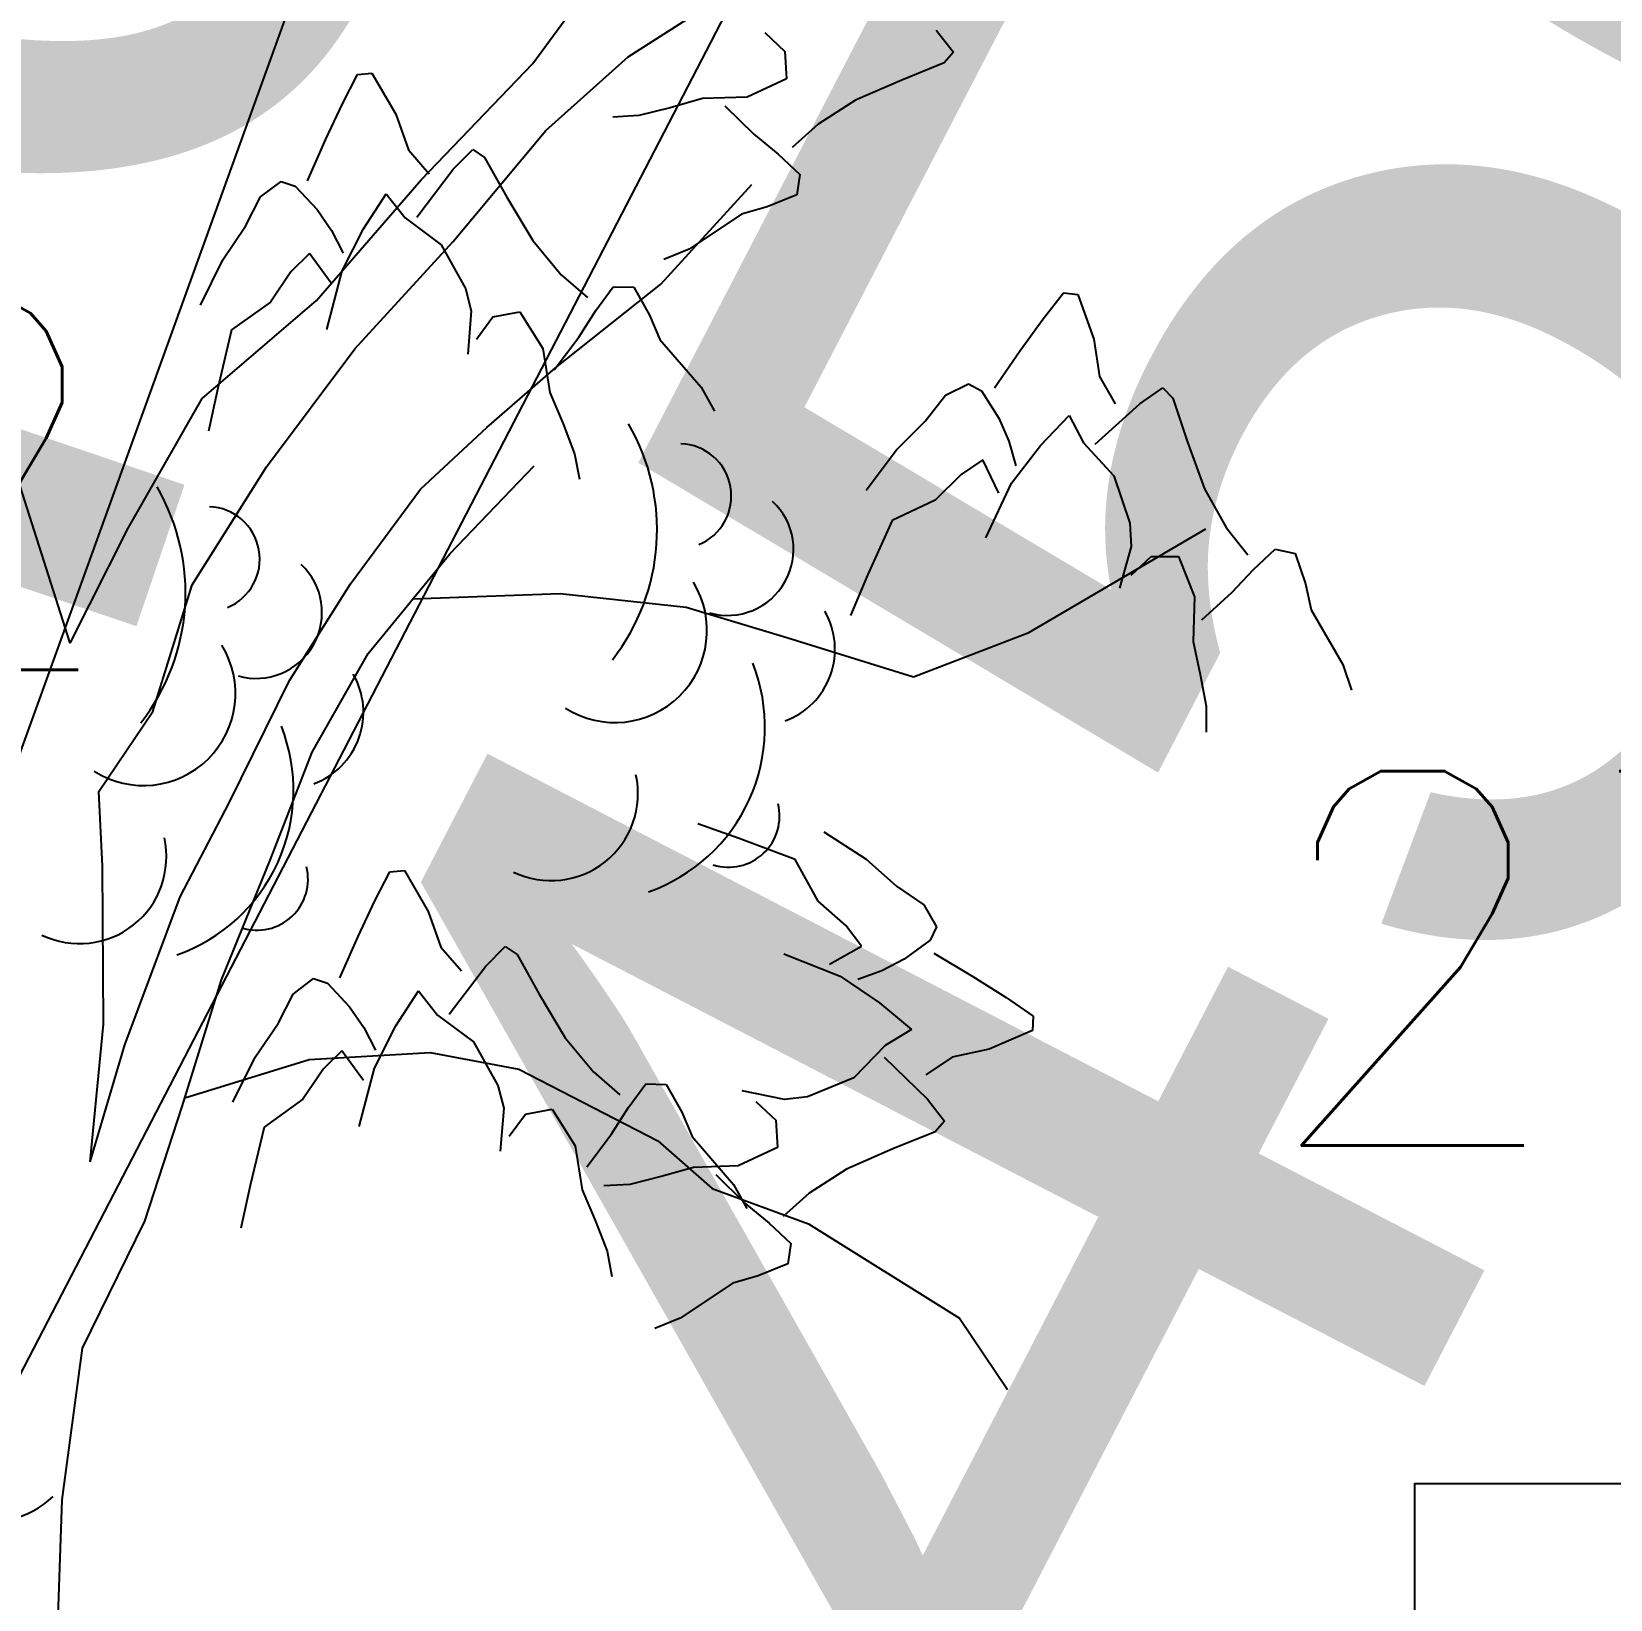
# Model space of a CAD drawing. Header units: millimetres. Extents: x 524954 to 526204, y 9523489 to 9524010.
# Drawn here: x 525415.301 to 525419.519, y 9523678.006 to 9523682.195 of the extents above; entities that cross this region are included whole.
import ezdxf
from ezdxf.enums import TextEntityAlignment as Align

# ---------------------------------------------------------------- set-up
doc = ezdxf.new("R2010")
doc.units = ezdxf.units.MM
doc.header["$PDMODE"] = 32
doc.header["$PDSIZE"] = 0.5
doc.linetypes.add('ACAD_ISO12W100', pattern=[21, 12, -3, 0, -3, 0, -3])
for name, color, linetype in [('Arbre', 34, 'ACAD_ISO12W100'), ("Route - Bretelle d'entrée - Textes - Tabulations", 5, 'Continuous'), ('Route - Bretelle de sortie - Construction', 7, 'Continuous'), ('Route - Bretelle de sortie - Textes - Arcs', 7, 'Continuous'), ('Route - Route de la corniche de Brazzaville - Textes - Arcs', 1, 'Continuous'), ('Signalisation', 7, 'Continuous'), ('TopoAlt', 3, 'Continuous'), ('TOPOJIS', 7, 'Continuous')]:
    doc.layers.add(name, color=color, linetype=linetype)
doc.styles.add('Affichages route', font='arial.ttf', dxfattribs={"height": 0.5})
doc.styles.add('Cotation', font='arial.ttf')
doc.styles.add('Simplex 1.0', font='Simplex.shx', dxfattribs={"width": 0.99, "height": 1})
doc.dimstyles.new('BRAZZAVILLE', dxfattribs={"dimtxt": 0.15, "dimasz": 0.2, "dimexe": 0.5, "dimexo": 0.5, "dimgap": 0.5, "dimtad": 0, "dimzin": 0, "dimdsep": 46, "dimtxsty": 'Cotation', "dimsah": 1, "dimcen": 0.1, "dimse1": 1, "dimse2": 1, "dimclrd": 1, "dimclre": 256, "dimclrt": 1, "dimaunit": 2, "dimazin": 0, "dimtfac": 1, "dimtdec": 4, "dimtofl": 0, "dimtmove": 0, "dimatfit": 1, "dimfxl": 1, "dimtolj": 1, "dimtzin": 0, "dimlwd": 0, "dimlwe": 0, "dimarcsym": 0})

# ---------------------------------------------------------------- blocks, each defined once
blk = doc.blocks.new('TCPOINT M')
at = {"layer": 'TopoAlt', "style": 'Simplex 1.0', "width": 0.99}
blk.add_attdef('ALT', (0.15, 0.15), '', height=1, dxfattribs=at)
blk = doc.blocks.new('v088')
at = {"linetype": 'Continuous'}
for p, q in [((1.3209, 7.0171), (1.4418, 7.1813)), ((1.5755, 7.0348), (1.778, 7.1634)), ((1.0227, 6.7061), (1.3209, 7.0171)), ((1.3557, 6.8374), (1.5755, 7.0348)), ((1.107, 6.54), (1.3557, 6.8374)), ((0.7433, 6.3831), (1.0227, 6.7061)), ((1.6628, 6.4272), (1.906, 6.6935)), ((0.8455, 6.2546), (1.107, 6.54)), ((1.3814, 6.2037), (1.6628, 6.4272)), ((0.4379, 6.1217), (0.7433, 6.3831)), ((0.6096, 5.9388), (0.8455, 6.2546)), ((1.1982, 6.0444), (1.3814, 6.2037)), ((0.2399, 5.7756), (0.4379, 6.1217)), ((1.0213, 5.879), (1.1982, 6.0444)), ((0.4109, 5.6237), (0.6096, 5.9388)), ((1.0995, 5.7065), (1.3247, 5.9413)), ((0.0846, 5.4676), (-0.0486, 5.8877)), ((0.8338, 5.6263), (1.0213, 5.879)), ((0.0846, 5.4676), (0.2399, 5.7756)), ((2.6462, 5.4963), (3.1193, 5.7735)), ((0.8812, 5.4407), (1.0995, 5.7065)), ((0.3061, 5.2857), (0.4109, 5.6237)), ((0.6713, 5.3679), (0.8338, 5.6263)), ((1.0006, 5.5861), (1.394, 5.6007)), ((1.394, 5.6007), (1.7306, 5.5642)), ((1.7306, 5.5642), (1.9997, 5.4827)), ((2.3377, 5.3779), (2.6462, 5.4963)), ((1.9997, 5.4827), (2.3377, 5.3779)), ((0.7312, 5.1764), (0.8812, 5.4407)), ((0.5102, 5.0412), (0.6713, 5.3679)), ((0.1613, 5.0712), (0.3061, 5.2857)), ((0.6191, 4.888), (0.7312, 5.1764)), ((0.1717, 4.8724), (0.1613, 5.0712)), ((0.3786, 4.7897), (0.5102, 5.0412)), ((0.1743, 4.4496), (0.1717, 4.8724)), ((0.489, 4.5681), (0.6191, 4.888)), ((0.2314, 4.3948), (0.3786, 4.7897)), ((0.3841, 4.2301), (0.489, 4.5681)), ((0.1384, 4.0819), (0.1743, 4.4496)), ((0.1384, 4.0819), (0.2314, 4.3948)), ((0.3911, 4.2526), (0.7235, 4.3553)), ((0.7235, 4.3553), (1.0465, 4.3745)), ((1.0465, 4.3745), (1.2838, 4.3297)), ((1.2838, 4.3297), (1.6547, 4.1385)), ((0.2848, 3.9233), (0.3841, 4.2301)), ((1.6547, 4.1385), (1.8004, 4.0109)), ((1.8004, 4.0109), (2.0573, 3.9168)), ((0.1177, 3.584), (0.2848, 3.9233)), ((2.0573, 3.9168), (2.4606, 3.664)), ((2.4606, 3.664), (2.589, 3.4739)), ((0.064, 3.1786), (0.1177, 3.584)), ((0.0445, 2.6247), (0.064, 3.1786))]:
    blk.add_line(p, q, dxfattribs=at)
at = {"color": 3, "linetype": 'Continuous'}
for p, q in [((1.9408, 7.0996), (1.9941, 7.049)), ((2.3991, 7.1055), (2.4452, 7.0467)), ((1.9941, 7.049), (1.9988, 6.9761)), ((2.4452, 7.0467), (2.4201, 7.0181)), ((2.4201, 7.0181), (2.3073, 6.9725)), ((0.8128, 6.9092), (0.8527, 6.9872)), ((0.8527, 6.9872), (0.8913, 6.9906)), ((0.8913, 6.9906), (0.9551, 6.8814)), ((1.9988, 6.9761), (1.8939, 6.9271)), ((2.3073, 6.9725), (2.1835, 6.9184)), ((1.7747, 6.9234), (1.6876, 6.8986)), ((1.8939, 6.9271), (1.7747, 6.9234)), ((2.1835, 6.9184), (2.0835, 6.8543)), ((0.7681, 6.8145), (0.8128, 6.9092)), ((0.9551, 6.8814), (0.9888, 6.786)), ((1.6041, 6.8779), (1.535, 6.8736)), ((1.6876, 6.8986), (1.6041, 6.8779)), ((1.8337, 6.904), (1.9118, 6.828)), ((2.0835, 6.8543), (2.0142, 6.7921)), ((0.7187, 6.7034), (0.7681, 6.8145)), ((1.9118, 6.828), (1.9768, 6.7743)), ((0.9888, 6.786), (1.0441, 6.7221)), ((1.1083, 6.7343), (1.1609, 6.7873)), ((1.1609, 6.7873), (1.1923, 6.7659)), ((1.1923, 6.7659), (1.2517, 6.6597)), ((1.9768, 6.7743), (2.0342, 6.7201)), ((1.0112, 6.6062), (1.1083, 6.7343)), ((2.0342, 6.7201), (2.0261, 6.6656)), ((0.5938, 6.6601), (0.6485, 6.7018)), ((0.6485, 6.7018), (0.6861, 6.6893)), ((0.6861, 6.6893), (0.7451, 6.6262)), ((0.8684, 6.5752), (0.9289, 6.6689)), ((0.9289, 6.6689), (0.9803, 6.6043)), ((2.0261, 6.6656), (1.9472, 6.6337)), ((0.5538, 6.582), (0.5938, 6.6601)), ((0.7451, 6.6262), (0.7831, 6.5707)), ((1.2517, 6.6597), (1.3207, 6.5436)), ((1.9472, 6.6337), (1.879, 6.6139)), ((0.4926, 6.4921), (0.5538, 6.582)), ((0.9803, 6.6043), (1.0762, 6.5324)), ((1.879, 6.6139), (1.7385, 6.5203)), ((0.7831, 6.5707), (0.8142, 6.5101)), ((0.8114, 6.4626), (0.8684, 6.5752)), ((1.3207, 6.5436), (1.3968, 6.4523)), ((0.7244, 6.5087), (0.6749, 6.4601)), ((0.7824, 6.4297), (0.7244, 6.5087)), ((1.0762, 6.5324), (1.1414, 6.4156)), ((1.7385, 6.5203), (1.6708, 6.4929)), ((0.4333, 6.3712), (0.4926, 6.4921)), ((0.6749, 6.4601), (0.6198, 6.3792)), ((0.7707, 6.306), (0.8114, 6.4626)), ((1.1414, 6.4156), (1.1567, 6.3559)), ((1.3968, 6.4523), (1.4671, 6.3913)), ((1.4894, 6.3564), (1.536, 6.4201)), ((1.536, 6.4201), (1.5911, 6.4188)), ((1.5911, 6.4188), (1.6326, 6.3444)), ((0.6198, 6.3792), (0.5164, 6.3047)), ((2.6849, 6.3343), (2.7388, 6.4036)), ((2.7388, 6.4036), (2.7772, 6.3997)), ((2.7772, 6.3997), (2.8196, 6.2805)), ((1.1567, 6.3559), (1.1472, 6.2405)), ((1.171, 6.2803), (1.2146, 6.3394)), ((1.2146, 6.3394), (1.2864, 6.3531)), ((1.2864, 6.3531), (1.3481, 6.2552)), ((1.4442, 6.2852), (1.4894, 6.3564)), ((1.6326, 6.3444), (1.6606, 6.2793)), ((2.6234, 6.2497), (2.6849, 6.3343)), ((0.5164, 6.3047), (0.4795, 6.1489)), ((1.3784, 6.1983), (1.4442, 6.2852)), ((1.3481, 6.2552), (1.3665, 6.1373)), ((1.6606, 6.2793), (1.771, 6.1515)), ((2.5541, 6.1497), (2.6234, 6.2497)), ((2.8196, 6.2805), (2.8349, 6.1805)), ((2.4234, 6.1305), (2.4849, 6.1612)), ((2.4849, 6.1612), (2.5195, 6.142)), ((2.8349, 6.1805), (2.8773, 6.1074)), ((0.4795, 6.1489), (0.4542, 6.0345)), ((1.3665, 6.1373), (1.4019, 6.054)), ((1.771, 6.1515), (1.8066, 6.0878)), ((2.3695, 6.0612), (2.4234, 6.1305)), ((2.5195, 6.142), (2.5657, 6.0689)), ((2.9427, 6.1074), (3.0042, 6.1497)), ((3.0042, 6.1497), (3.0311, 6.1228)), ((3.0311, 6.1228), (3.0696, 6.0074)), ((2.6772, 5.9958), (2.7542, 6.0766)), ((2.7542, 6.0766), (2.7926, 6.0035)), ((2.8234, 5.9997), (2.9427, 6.1074)), ((1.4019, 6.054), (1.4328, 5.9737)), ((2.2926, 5.9843), (2.3695, 6.0612)), ((2.5657, 6.0689), (2.5926, 6.0074)), ((2.5926, 6.0074), (2.6118, 5.942)), ((2.6003, 5.8958), (2.6772, 5.9958)), ((2.7926, 6.0035), (2.8734, 5.9151)), ((3.0696, 6.0074), (3.1158, 5.8804)), ((1.4328, 5.9737), (1.4458, 5.9057)), ((2.2118, 5.8766), (2.2926, 5.9843)), ((2.5234, 5.9574), (2.4657, 5.9189)), ((2.5657, 5.8689), (2.5234, 5.9574)), ((2.4657, 5.9189), (2.3964, 5.8497)), ((2.8734, 5.9151), (2.9157, 5.7881)), ((2.5311, 5.7497), (2.6003, 5.8958)), ((3.1158, 5.8804), (3.1734, 5.7766)), ((2.3964, 5.8497), (2.281, 5.7958)), ((2.281, 5.7958), (2.2156, 5.6496)), ((2.9157, 5.7881), (2.9196, 5.7266)), ((3.1734, 5.7766), (3.2311, 5.7035)), ((2.9196, 5.7266), (2.8888, 5.615)), ((2.9196, 5.6496), (2.9734, 5.6996)), ((2.9734, 5.6996), (3.0465, 5.6996)), ((3.0465, 5.6996), (3.0888, 5.5919)), ((3.2465, 5.665), (3.3042, 5.7189)), ((3.3042, 5.7189), (3.3581, 5.7073)), ((3.3581, 5.7073), (3.385, 5.6266)), ((3.1888, 5.6035), (3.2465, 5.665)), ((2.2156, 5.6496), (2.1695, 5.5419)), ((3.385, 5.6266), (3.4004, 5.5573)), ((3.0888, 5.5919), (3.085, 5.4727)), ((3.1081, 5.5304), (3.1888, 5.6035)), ((3.4004, 5.5573), (3.485, 5.4112)), ((3.085, 5.4727), (3.1042, 5.3842)), ((3.485, 5.4112), (3.5081, 5.3419)), ((3.1042, 5.3842), (3.1196, 5.2996)), ((3.1196, 5.2996), (3.1196, 5.2304)), ((1.8724, 4.9461), (1.762, 4.9854)), ((2.0224, 4.89), (1.8724, 4.9461)), ((2.0987, 4.9642), (2.2113, 4.8904)), ((0.8993, 4.7791), (0.9393, 4.8572)), ((0.9393, 4.8572), (0.9778, 4.8606)), ((0.9778, 4.8606), (1.0416, 4.7513)), ((2.0834, 4.7783), (2.0224, 4.89)), ((2.2113, 4.8904), (2.2929, 4.8185)), ((2.2929, 4.8185), (2.3654, 4.7691)), ((0.8546, 4.6845), (0.8993, 4.7791)), ((2.1569, 4.7135), (2.0834, 4.7783)), ((2.3654, 4.7691), (2.4, 4.7096)), ((1.0416, 4.7513), (1.0754, 4.656)), ((0.8053, 4.5733), (0.8546, 4.6845)), ((2.1989, 4.6584), (2.1569, 4.7135)), ((2.4, 4.7096), (2.383, 4.6739)), ((1.0754, 4.656), (1.1306, 4.592)), ((1.1948, 4.6042), (1.2474, 4.6573)), ((1.2474, 4.6573), (1.2789, 4.6359)), ((2.1133, 4.6106), (2.1989, 4.6584)), ((2.383, 4.6739), (2.3129, 4.6232)), ((1.0978, 4.4762), (1.1948, 4.6042)), ((1.2789, 4.6359), (1.3382, 4.5297)), ((1.9921, 4.6376), (2.1424, 4.5777)), ((2.3129, 4.6232), (2.2532, 4.5924)), ((2.3928, 4.6398), (2.497, 4.577)), ((0.6804, 4.53), (0.7351, 4.5718)), ((0.7351, 4.5718), (0.7727, 4.5593)), ((0.7727, 4.5593), (0.8317, 4.4961)), ((2.1424, 4.5777), (2.247, 4.5072)), ((2.2532, 4.5924), (2.1892, 4.5691)), ((2.497, 4.577), (2.5853, 4.5209)), ((0.6404, 4.452), (0.6804, 4.53)), ((0.9549, 4.4451), (1.0154, 4.5388)), ((1.0154, 4.5388), (1.0668, 4.4742)), ((1.3382, 4.5297), (1.4072, 4.4136)), ((2.5853, 4.5209), (2.6578, 4.4715)), ((0.8317, 4.4961), (0.8696, 4.4407)), ((1.0668, 4.4742), (1.1627, 4.4024)), ((2.247, 4.5072), (2.3325, 4.4356)), ((2.6578, 4.4715), (2.6564, 4.4329)), ((0.5791, 4.362), (0.6404, 4.452)), ((0.8696, 4.4407), (0.9007, 4.38)), ((0.898, 4.3325), (0.9549, 4.4451)), ((2.3325, 4.4356), (2.262, 4.3926)), ((2.6564, 4.4329), (2.5401, 4.3831)), ((1.1627, 4.4024), (1.228, 4.2856)), ((1.4072, 4.4136), (1.4833, 4.3223)), ((2.262, 4.3926), (2.1788, 4.3064)), ((0.5199, 4.2411), (0.5791, 4.362)), ((0.8109, 4.3786), (0.7614, 4.3301)), ((0.869, 4.2996), (0.8109, 4.3786)), ((2.2601, 4.3616), (2.3751, 4.2494)), ((2.4412, 4.3615), (2.371, 4.3146)), ((2.5401, 4.3831), (2.4412, 4.3615)), ((0.7614, 4.3301), (0.7063, 4.2491)), ((0.8572, 4.176), (0.898, 4.3325)), ((1.4833, 4.3223), (1.5536, 4.2613)), ((2.1788, 4.3064), (2.0548, 4.2561)), ((1.228, 4.2856), (1.2432, 4.2258)), ((1.5759, 4.2264), (1.6226, 4.29)), ((1.6226, 4.29), (1.6776, 4.2887)), ((1.6776, 4.2887), (1.7191, 4.2144)), ((1.9936, 4.2484), (1.8803, 4.2721)), ((0.7063, 4.2491), (0.603, 4.1747)), ((1.2432, 4.2258), (1.2338, 4.1105)), ((1.3011, 4.2094), (1.373, 4.223)), ((1.373, 4.223), (1.4346, 4.1251)), ((1.5307, 4.1551), (1.5759, 4.2264)), ((1.9168, 4.2436), (1.9701, 4.193)), ((2.0548, 4.2561), (1.9936, 4.2484)), ((2.3751, 4.2494), (2.4212, 4.1906)), ((1.2576, 4.1502), (1.3011, 4.2094)), ((1.7191, 4.2144), (1.7472, 4.1493)), ((1.9701, 4.193), (1.9747, 4.12)), ((2.4212, 4.1906), (2.396, 4.1621)), ((0.603, 4.1747), (0.566, 4.0189)), ((1.465, 4.0683), (1.5307, 4.1551)), ((1.7472, 4.1493), (1.8576, 4.0214)), ((2.396, 4.1621), (2.2833, 4.1164)), ((1.4346, 4.1251), (1.4531, 4.0073)), ((1.9747, 4.12), (1.8699, 4.071)), ((2.2833, 4.1164), (2.1595, 4.0623)), ((1.7506, 4.0673), (1.6636, 4.0426)), ((1.8699, 4.071), (1.7506, 4.0673)), ((2.1595, 4.0623), (2.0595, 3.9982)), ((0.566, 4.0189), (0.5407, 3.9045)), ((1.4531, 4.0073), (1.4885, 3.9239)), ((1.5801, 4.0219), (1.511, 4.0175)), ((1.6636, 4.0426), (1.5801, 4.0219)), ((1.8097, 4.0479), (1.8877, 3.9719)), ((1.8576, 4.0214), (1.8932, 3.9577)), ((1.8877, 3.9719), (1.9528, 3.9182)), ((2.0595, 3.9982), (1.9902, 3.936)), ((1.4885, 3.9239), (1.5194, 3.8437)), ((1.9528, 3.9182), (2.0102, 3.864)), ((1.5194, 3.8437), (1.5323, 3.7756)), ((2.0102, 3.864), (2.002, 3.8096)), ((2.002, 3.8096), (1.9231, 3.7776)), ((1.855, 3.7579), (1.7144, 3.6642)), ((1.9231, 3.7776), (1.855, 3.7579)), ((1.7144, 3.6642), (1.6468, 3.6368))]:
    blk.add_line(p, q, dxfattribs=at)
for centre, major_axis, start_param, end_param in [((1.088, 5.7707), (-0.3995, 0.3995), 3.265538, 4.451253), ((1.7113, 5.8608), (0.099, 0.099), 4.31771, 7.031286), ((-0.1718, 5.6024), (0.3995, 0.3995), 4.836335, 6.022049), ((0.4516, 5.6925), (0.099, 0.099), 4.31771, 7.031286), ((1.8413, 5.7182), (-0.1246, 0.1246), 2.081137, 4.744996), ((0.5816, 5.5499), (0.1246, 0.1246), 3.651933, 6.315792), ((1.5402, 5.502), (0.1741, 0.1741), 3.363922, 6.046661), ((1.924, 5.4517), (-0.1445, 0.1445), 2.713295, 4.448408), ((0.2804, 5.3337), (0.1741, 0.1741), 3.363922, 6.046661), ((1.4749, 5.2432), (0.3298, 0.3298), 4.265936, 5.872819), ((0.6642, 5.2834), (-0.1445, 0.1445), 2.713295, 4.448408), ((0.2152, 5.0749), (-0.3298, 0.3298), 2.69514, 4.302022), ((1.3699, 5.0654), (-0.1641, 0.1641), 1.908121, 4.146545), ((1.844, 5.0056), (-0.0964, 0.0964), 2.051824, 4.174223), ((0.1101, 4.8971), (-0.1641, 0.1641), 1.908121, 4.146545), ((0.5842, 4.8373), (0.0964, 0.0964), 3.62262, 5.745019), ((-0.1231, 3.3539), (0.1641, 0.1641), 2.463212, 4.701636)]:
    blk.add_ellipse(centre, major_axis=major_axis, ratio=1, start_param=start_param, end_param=end_param, dxfattribs=at)
blk = doc.blocks.new('*D61')
at = {"layer": 'Defpoints', "color": 0, "transparency": 16777216}
for p in [(525446.5789, 9523699.6918), (525365.7433, 9523685.9106), (525427.473, 9523657.7743)]:
    blk.add_point(p, dxfattribs=at)
at = {"layer": 'Route - Bretelle de sortie - Construction', "color": 1, "lineweight": 0, "transparency": 16777216}
for p, q in [((525365.9507, 9523686.3656), (525385.0566, 9523728.283)), ((525387.579, 9523726.5838), (525399.8001, 9523721.0135)), ((525443.8491, 9523700.936), (525431.628, 9523706.5064)), ((525427.6803, 9523658.2293), (525446.7862, 9523700.1467))]:
    blk.add_line(p, q, dxfattribs=at)
at = {"layer": 'Route - Bretelle de sortie - Construction', "color": 1, "transparency": 16777216}
for points in [[(525387.7864, 9523727.0388), (525387.3716, 9523726.1289), (525384.8492, 9523727.8281)], [(525444.0564, 9523701.391), (525443.6417, 9523700.4811), (525446.5789, 9523699.6918)]]:
    blk.add_solid(points, dxfattribs=at)
at = {"layer": 'Route - Bretelle de sortie - Construction', "color": 1, "transparency": 16777216, "insert": (525415.714, 9523713.7599), "char_height": 3, "attachment_point": 5, "rotation": 335.4966, "style": 'Cotation'}
blk.add_mtext("\\A1;Zone d'acélération\\P70.00 m", dxfattribs=at)

msp = doc.modelspace()

# ---------------------------------------------------------------- linework, layer by layer
at = {"layer": 'Route - Bretelle de sortie - Textes - Arcs'}
msp.add_line((525398.8581, 9523646.9459), (525431.0733, 9523709.0924), dxfattribs=at)
at = {"layer": 'Route - Route de la corniche de Brazzaville - Textes - Arcs'}
msp.add_line((525406.686, 9523656.5072), (525430.4711, 9523722.3424), dxfattribs=at)
at = {"layer": 'Signalisation', "color": 0, "elevation": 276.68}
msp.add_lwpolyline([(525423.3107, 9523678.3144), (525418.9958, 9523678.3144), (525418.9958, 9523673.9995), (525423.3107, 9523673.9995)], close=True, dxfattribs=at)

# ---------------------------------------------------------------- block references
at = {"layer": 'Arbre'}
msp.add_blockref('v088', (525415.319, 9523675.093), dxfattribs=at)
at = {"layer": 'TOPOJIS'}
ref = msp.add_blockref('TCPOINT M', (525410.8351, 9523680.44, 275.32), dxfattribs=at)
ref.add_attrib('ALT', '275.32', (525410.8851, 9523680.49, 275.32), dxfattribs={"layer": 'TopoAlt', "height": 1, "style": 'Simplex 1.0', "width": 0.99})
ref = msp.add_blockref('TCPOINT M', (525423.2838, 9523679.169, 275.48), dxfattribs=at)
ref.add_attrib('ALT', '275.48', dxfattribs={"layer": 'TopoAlt', "height": 1, "style": 'Simplex 1.0', "width": 0.99}).set_placement((525423.2338, 9523679.219, 275.48), align=Align.RIGHT)

# ---------------------------------------------------------------- texts
at = {"layer": "Route - Bretelle d'entrée - Textes - Tabulations", "style": 'Affichages route'}
msp.add_text('250.0', height=3, rotation=71.2345, dxfattribs=at).set_placement((525411.7885, 9523674.1065), align=Align.MIDDLE_LEFT)
at = {"layer": 'Route - Bretelle de sortie - Textes - Arcs', "style": 'Affichages route'}
msp.add_text('G=30.45gr', height=3, rotation=62.599, dxfattribs=at).set_placement((525414.9657, 9523677.2692), align=Align.TOP_CENTER)

# ---------------------------------------------------------------- dimensions: what is measured, and where the dimension line sits
at = {"layer": 'Route - Bretelle de sortie - Construction'}
dim = msp.add_aligned_dim(p1=(525365.7433, 9523685.9106), p2=(525427.473, 9523657.7743), distance=46.0663, text="Zone d'acélération\\P70.00 m", dimstyle='BRAZZAVILLE', override={"dimtxt": 3, "dimasz": 3, "dimse1": 0, "dimse2": 0, "dimclre": 1}, dxfattribs=at)
dim.commit()
dim.dimension.update_dxf_attribs({"geometry": '*D61', "text_midpoint": (525415.714, 9523713.7599)})

doc.saveas('drawing.dxf')
